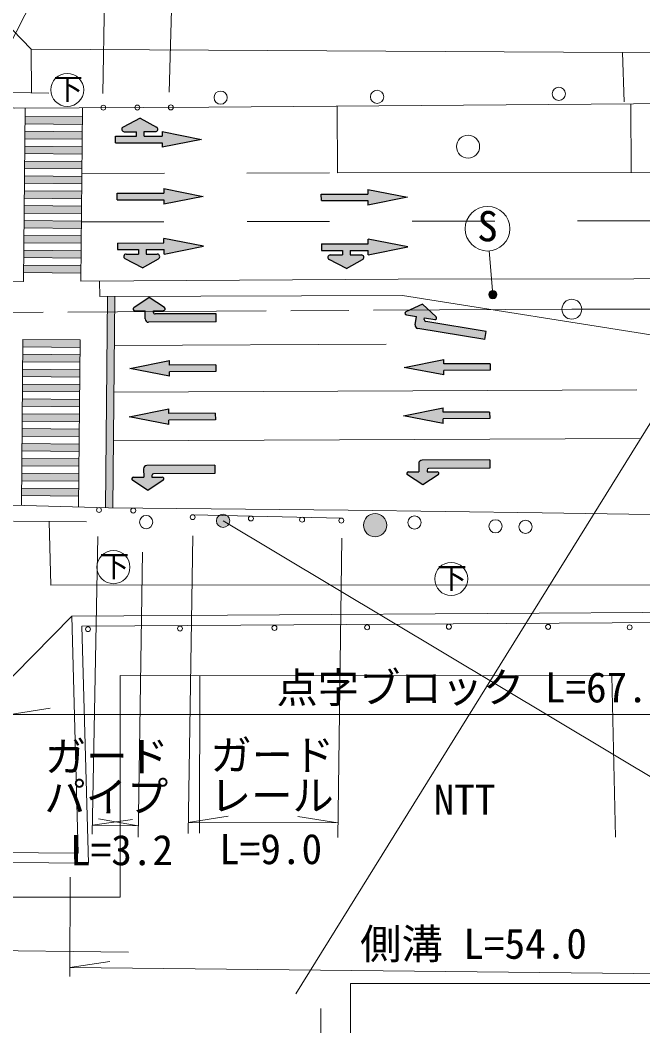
# Model space of a CAD drawing. Units: millimetres at full size, sheet at 1:1000; details may follow other scales. Extents: x 40000 to 680000, y 20000 to 380000.
# Drawn here: x 167105 to 204806, y 240866 to 301750 of the extents above; entities that cross this region are included whole.
import ezdxf
from ezdxf.enums import TextEntityAlignment as Align

# ---------------------------------------------------------------- set-up
doc = ezdxf.new("R2010")
doc.units = ezdxf.units.MM
doc.header["$LTSCALE"] = 1000
doc.linetypes.add('CHAIN', pattern=[18.5, 12, -1.5, 3.5, -1.5])
for name, color, linetype, lineweight in [('M-BGD', 7, 'Continuous', 13), ('M-BGD-EXST', 7, 'Continuous', 13), ('M-BMK', 2, 'CHAIN', 13), ('M-BMK-SRVR', 3, 'Continuous', 13), ('M-STR-HTXT', 7, 'Continuous', 13), ('M-STR-STR3', 7, 'Continuous', 25), ('M-STR-STRC', 7, 'Continuous', 13), ('M-STR-STRD', 8, 'Continuous', 13)]:
    doc.layers.add(name, color=color, linetype=linetype, lineweight=lineweight)
doc.layers.add('M-BMK-HTXT', color=7, linetype='Continuous')
doc.styles.add('ＭＳ ゴシック', font='')
doc.styles.get('ＭＳ ゴシック').set_extended_font_data('MS Gothic')

msp = doc.modelspace()

# ---------------------------------------------------------------- hatches: boundary and pattern name
at = {"layer": 'M-BGD'}
msp.add_hatch(color=256, dxfattribs=at).paths.add_polyline_path([(189231, 271471, 1), (187961, 270881, 1)])
at = {"layer": 'M-BGD-EXST'}
msp.add_hatch(color=256, dxfattribs=at).paths.add_polyline_path([(195949, 285242, 1), (195495, 285032, 1)])
at = {"layer": 'M-STR-STR3'}
for points in [[(174150, 294996), (174151, 294721), (172886, 294719), (172886, 294321), (175697, 294326), (175698, 294051), (178094, 294529), (175696, 294999), (175697, 294724), (174617, 294722), (174617, 294997), (175287, 294998, 0.77336), (175359, 295279), (174382, 295821), (173337, 295278, 0.78564), (173407, 294995)], [(174270, 287585), (173527, 287584, 0.78564), (173458, 287301), (174505, 286761), (175480, 287306, 0.77336), (175407, 287587), (174737, 287586), (174736, 287861), (175816, 287863), (175816, 287588), (178213, 288066), (175815, 288536), (175815, 288261), (173004, 288256), (173005, 287858), (174270, 287860)], [(186625, 287535), (185881, 287534, 0.78564), (185813, 287251), (186860, 286711), (187835, 287256, 0.77336), (187762, 287537), (187092, 287536), (187091, 287811), (188171, 287813), (188171, 287538), (190567, 288016), (188169, 288486), (188170, 288211), (185359, 288206), (185359, 287808), (186624, 287810)], [(175174, 284160), (175793, 284163, 0.74206), (175848, 284347), (174920, 284959), (173998, 284338, 0.74206), (174054, 284155), (174674, 284158), (174676, 283658, 0.41388), (174877, 283459), (178983, 283478), (178981, 283978), (175275, 283961, -0.41421), (175174, 284060)], [(191591, 283719), (192203, 283619, 0.74206), (192287, 283791), (191474, 284549), (190461, 284090, 0.74206), (190486, 283900), (191098, 283800), (191017, 283306, 0.41388), (191182, 283077), (195234, 282412), (195315, 282906), (191658, 283505, -0.41421), (191575, 283620)], [(174586, 274083), (173966, 274080, 0.74206), (173912, 273896), (174840, 273284), (175762, 273905, 0.74206), (175706, 274088), (175086, 274085), (175086, 274185, -0.41421), (175185, 274285), (178891, 274302), (178889, 274802), (174783, 274784, 0.41388), (174584, 274583)], [(191239, 274408), (190619, 274405, 0.74206), (190565, 274221), (191493, 273609), (192415, 274230, 0.74206), (192359, 274413), (191739, 274410), (191738, 274510, -0.41421), (191838, 274610), (195544, 274627), (195542, 275127), (191436, 275109, 0.41388), (191237, 274908)]]:
    msp.add_hatch(color=256, dxfattribs=at).paths.add_polyline_path(points)
at = {"layer": 'M-STR-STRC'}
for points in [[(167404, 295919), (167400, 295469), (170863, 295437), (170867, 295887)], [(167396, 295019), (167392, 294569), (170855, 294537), (170859, 294987)], [(167387, 294120), (167383, 293670), (170847, 293637), (170851, 294087)], [(167379, 293220), (167375, 292770), (170838, 292737), (170842, 293187)], [(167371, 292320), (167366, 291870), (170830, 291837), (170834, 292287)], [(167362, 291420), (167358, 290970), (170822, 290937), (170826, 291387)], [(175796, 291272), (172985, 291267), (172986, 290870), (175797, 290875), (175797, 290600), (178194, 291078), (175796, 291547)], [(188151, 291222), (185340, 291217), (185341, 290820), (188152, 290825), (188152, 290549), (190549, 291027), (188151, 291497)], [(167354, 290520), (167350, 290070), (170813, 290038), (170817, 290488)], [(167346, 289620), (167341, 289170), (170805, 289138), (170809, 289588)], [(167337, 288720), (167333, 288270), (170796, 288238), (170801, 288688)], [(167329, 287820), (167325, 287370), (170788, 287338), (170792, 287788)], [(167320, 286920), (167316, 286470), (170780, 286438), (170784, 286888)], [(172840, 285025), (172390, 285024), (172271, 272233), (172459, 272228), (172721, 272225)], [(167279, 282420), (167275, 281970), (170738, 281938), (170742, 282388)], [(167270, 281520), (167266, 281070), (170730, 281038), (170734, 281488)], [(176143, 280467), (178955, 280479), (178953, 280877), (176142, 280864), (176140, 281139), (173745, 280655), (176145, 280192)], [(192750, 280542), (195561, 280554), (195559, 280952), (192748, 280939), (192747, 281214), (190352, 280730), (192751, 280267)], [(167262, 280620), (167258, 280170), (170721, 280138), (170725, 280588)], [(167254, 279720), (167249, 279270), (170713, 279238), (170717, 279688)], [(167245, 278820), (167241, 278370), (170705, 278338), (170709, 278788)], [(192719, 277614), (195531, 277627), (195529, 278024), (192718, 278011), (192716, 278286), (190321, 277802), (192721, 277339)], [(167237, 277920), (167233, 277470), (170696, 277438), (170700, 277888)], [(176113, 277539), (178924, 277552), (178922, 277949), (176111, 277937), (176110, 278212), (173715, 277727), (176114, 277264)], [(167229, 277020), (167224, 276570), (170688, 276538), (170692, 276988)], [(167220, 276120), (167216, 275670), (170680, 275638), (170684, 276088)], [(167212, 275220), (167208, 274770), (170671, 274738), (170675, 275188)], [(167204, 274320), (167199, 273870), (170663, 273838), (170667, 274288)], [(170654, 272938), (170659, 273388), (167195, 273420), (167191, 272970)], [(179755, 271606, 1), (179030, 271269, 1)]]:
    msp.add_hatch(color=256, dxfattribs=at).paths.add_polyline_path(points)

# ---------------------------------------------------------------- linework, layer by layer
at = {"layer": 'M-BGD'}
for p, q in [((167790, 297354), (167771, 299985)), ((203678, 296809), (203579, 299786)), ((166634, 297374), (168840, 297336)), ((171924, 285022), (171919, 285950)), ((177556, 271810), (186554, 271602)), ((166710, 271411), (171118, 271377)), ((170846, 265065), (221305, 265391)), ((177978, 262076), (177959, 252532))]:
    msp.add_line(p, q, dxfattribs=at)
for points in [[(146099, 318262), (150367, 318040), (167771, 299985), (203579, 299786), (219888, 299730), (224744, 299716)], [(162019, 303255), (163231, 301198), (164085, 299225), (164699, 297740), (165627, 296815), (166735, 296428), (178528, 296474), (204230, 296677), (221361, 296725), (223644, 297494), (225553, 298785), (226590, 300636), (227319, 304434)], [(170775, 285943), (189992, 286063), (218532, 286107)], [(171924, 285022), (190254, 285072), (206047, 282576), (218565, 282463)], [(164451, 272450), (172459, 272228), (186973, 272077), (198715, 271932), (213164, 271699), (221531, 271532), (222729, 270963), (223622, 270231), (224583, 269156), (225338, 267604), (225668, 264853), (225687, 262178), (225683, 261678), (225810, 247371)], [(225020, 265547), (219743, 267562), (168973, 267551), (168855, 271394)], [(156643, 228462), (156239, 251446), (170229, 265661), (220528, 265986), (225166, 262437), (225276, 248875)], [(156239, 251446), (170624, 251312), (170229, 265661)], [(156850, 250841), (171241, 250707), (170846, 265065)], [(173661, 245323), (163622, 245452), (163626, 248665), (173152, 248653), (173168, 262082), (202923, 262046), (203152, 252289)]]:
    msp.add_lwpolyline(points, dxfattribs=at)
for centre, radius in [((179243, 297056), 400), ((188715, 297107), 400), ((199722, 297289), 400), ((172144, 296449), 150), ((174203, 296457), 150), ((176230, 296465), 150), ((194223, 294089), 700), ((171881, 272094), 150), ((173955, 272062), 150), ((174735, 271363), 400), ((177552, 271660), 150), ((181078, 271579), 150), ((184174, 271507), 150), ((186551, 271452), 150), ((188596, 271176), 700), ((190981, 271337), 400), ((195881, 271107), 400), ((197700, 271075), 400), ((171215, 264881), 150), ((176786, 264917), 150), ((182501, 264956), 150), ((188112, 264990), 150), ((193063, 265027), 150), ((199070, 265019), 150), ((204003, 264993), 150)]:
    msp.add_circle(centre, radius, dxfattribs=at)
at = {"layer": 'M-BGD-EXST'}
for p, q in [((165797, 298967), (168039, 303324)), ((195722, 285137), (195509, 287773))]:
    msp.add_line(p, q, dxfattribs=at)
for centre, radius in [((169961, 297522), 1000), ((195400, 289119), 1350), ((195722, 285137), 250), ((172757, 268635), 1000), ((193204, 267919), 1000)]:
    msp.add_circle(centre, radius, dxfattribs=at)
at = {"layer": 'M-BMK'}
msp.add_lwpolyline([(401492, 284088), (300749, 284263), (200503, 284249), (131604, 283868), (131435, 265948), (131567, 251110)], dxfattribs=at)
at = {"layer": 'M-BMK-SRVR'}
msp.add_circle((200503, 284249), 600, dxfattribs=at)
at = {"layer": 'M-STR-HTXT'}
for p, q in [((172117, 297310), (172418, 314362)), ((176126, 297394), (176607, 314259)), ((171476, 252465), (171800, 270495)), ((177566, 270527), (177273, 252521)), ((186577, 270381), (186335, 252276)), ((174515, 269540), (174251, 252296)), ((166505, 259719), (168930, 260103)), ((224936, 259714), (166505, 259719)), ((171486, 253018), (173917, 253358)), ((174261, 252968), (171843, 253395)), ((177284, 253176), (179709, 253555)), ((186347, 253158), (183923, 253547)), ((174261, 252968), (171486, 253018)), ((186347, 253158), (177284, 253176)), ((170127, 249861), (170112, 243865)), ((170113, 244409), (172542, 244766)), ((225590, 243795), (170113, 244409))]:
    msp.add_line(p, q, dxfattribs=at)
at = {"layer": 'M-STR-STR3'}
for p, q in [((174382, 295821), (173337, 295278)), ((174382, 295821), (175359, 295279)), ((172886, 294719), (174151, 294721)), ((172886, 294321), (172886, 294719)), ((173407, 294995), (174150, 294996)), ((174151, 294721), (174150, 294996)), ((174617, 294997), (175287, 294998)), ((174617, 294722), (174617, 294997)), ((174617, 294722), (175697, 294724)), ((175696, 294999), (175697, 294724)), ((175696, 294999), (178094, 294529)), ((172886, 294321), (175697, 294326)), ((175697, 294326), (175698, 294051)), ((178094, 294529), (175698, 294051)), ((173004, 288256), (175815, 288261)), ((173004, 288256), (173005, 287858)), ((178213, 288066), (175815, 288536)), ((175815, 288261), (175815, 288536)), ((175816, 287588), (178213, 288066)), ((185359, 288206), (188170, 288211)), ((185359, 288206), (185359, 287808)), ((190567, 288016), (188169, 288486)), ((188170, 288211), (188169, 288486)), ((188171, 287538), (190567, 288016)), ((173005, 287858), (174270, 287860)), ((173527, 287584), (174270, 287585)), ((174270, 287860), (174270, 287585)), ((174736, 287861), (175816, 287863)), ((174736, 287861), (174737, 287586)), ((174737, 287586), (175407, 287587)), ((175816, 287588), (175816, 287863)), ((185359, 287808), (186624, 287810)), ((185881, 287534), (186625, 287535)), ((186624, 287810), (186625, 287535)), ((187091, 287811), (188171, 287813)), ((187091, 287811), (187092, 287536)), ((187092, 287536), (187762, 287537)), ((188171, 287538), (188171, 287813)), ((174505, 286761), (173458, 287301)), ((174505, 286761), (175480, 287306)), ((186860, 286711), (185813, 287251)), ((186860, 286711), (187835, 287256)), ((174920, 284959), (173998, 284338)), ((175848, 284347), (174920, 284959)), ((191474, 284549), (190461, 284090)), ((192287, 283791), (191474, 284549)), ((174054, 284155), (174674, 284158)), ((174676, 283658), (174674, 284158)), ((175174, 284160), (175793, 284163)), ((175174, 284060), (175174, 284160)), ((178981, 283978), (175275, 283961)), ((178983, 283478), (178981, 283978)), ((190486, 283900), (191098, 283800)), ((191017, 283306), (191098, 283800)), ((178983, 283478), (174877, 283459)), ((191575, 283620), (191591, 283719)), ((191591, 283719), (192203, 283619)), ((195315, 282906), (191658, 283505)), ((195234, 282412), (191182, 283077)), ((195234, 282412), (195315, 282906)), ((178889, 274802), (174783, 274784)), ((178889, 274802), (178891, 274302)), ((191237, 274908), (191239, 274408)), ((195542, 275127), (191436, 275109)), ((195544, 274627), (191838, 274610)), ((195542, 275127), (195544, 274627)), ((173966, 274080), (174586, 274083)), ((174584, 274583), (174586, 274083)), ((175086, 274185), (175086, 274085)), ((175086, 274085), (175706, 274088)), ((178891, 274302), (175185, 274285)), ((191493, 273609), (190565, 274221)), ((190619, 274405), (191239, 274408)), ((192415, 274230), (191493, 273609)), ((191738, 274510), (191739, 274410)), ((191739, 274410), (192359, 274413)), ((174840, 273284), (173912, 273896)), ((175762, 273905), (174840, 273284))]:
    msp.add_line(p, q, dxfattribs=at)
for centre, radius, start, end in [((173406, 295145), 150, 117.48194, 270.10059), ((175287, 295148), 150, 270.10059, 60.96876), ((173527, 287434), 150, 90.10059, 242.71924), ((175407, 287437), 150, 299.23242, 90.10059), ((185882, 287384), 150, 90.10059, 242.71924), ((187762, 287387), 150, 299.23242, 90.10059), ((174053, 284255), 100, 123.9482, 270.25813), ((175793, 284263), 100, 270.25813, 56.56807), ((175274, 284061), 100, 180.25813, 270.25813), ((190503, 283999), 100, 114.3747, 260.68464), ((192219, 283717), 100, 260.68464, 46.99457), ((174876, 283659), 200, 180.32248, 270.25813), ((191214, 283274), 200, 170.74899, 260.68464), ((191674, 283604), 100, 170.68464, 260.68464), ((174784, 274584), 200, 90.25813, 180.19379), ((191437, 274909), 200, 90.25813, 180.19379), ((191838, 274510), 100, 90.25813, 180.25813), ((173967, 273980), 100, 90.25813, 236.56807), ((175186, 274185), 100, 90.25813, 180.25813), ((175706, 273988), 100, 303.9482, 90.25813), ((190620, 274305), 100, 90.25813, 236.56807), ((192359, 274313), 100, 303.9482, 90.25813)]:
    msp.add_arc(centre, radius, start, end, dxfattribs=at)
at = {"layer": 'M-STR-STRC'}
for p, q in [((186309, 292496), (186302, 296535)), ((204094, 292527), (204086, 296676)), ((167311, 285921), (167409, 296431)), ((170867, 295887), (167404, 295919)), ((170775, 285943), (170873, 296444)), ((170863, 295437), (167400, 295469)), ((170859, 294987), (167396, 295019)), ((170851, 294087), (167387, 294120)), ((170855, 294537), (167392, 294569)), ((170847, 293637), (167383, 293670)), ((170842, 293187), (167379, 293220)), ((170834, 292287), (167371, 292320)), ((170838, 292737), (167375, 292770)), ((170836, 292469), (175836, 292478)), ((180836, 292487), (185836, 292495)), ((186309, 292496), (205836, 292530)), ((170830, 291837), (167366, 291870)), ((170826, 291387), (167362, 291420)), ((170817, 290488), (167354, 290520)), ((170822, 290937), (167358, 290970)), ((170813, 290038), (167350, 290070)), ((170809, 289588), (167346, 289620)), ((170809, 289538), (175809, 289547)), ((180841, 289556), (185841, 289565)), ((190841, 289573), (195841, 289582)), ((200841, 289591), (205841, 289600)), ((170801, 288688), (167337, 288720)), ((170805, 289138), (167341, 289170)), ((170796, 288238), (167333, 288270)), ((170792, 287788), (167329, 287820)), ((170784, 286888), (167320, 286920)), ((170788, 287338), (167325, 287370)), ((170780, 286438), (167316, 286470)), ((172271, 272233), (172390, 285024)), ((172721, 272225), (172840, 285025)), ((183800, 242815), (209255, 283805)), ((167185, 272374), (167279, 282420)), ((170738, 281938), (167275, 281970)), ((170742, 282388), (167279, 282420)), ((170648, 272278), (170742, 282388)), ((189273, 282124), (172812, 282050)), ((170734, 281488), (167270, 281520)), ((170730, 281038), (167266, 281070)), ((170721, 280138), (167258, 280170)), ((170725, 280588), (167262, 280620)), ((170717, 279688), (167254, 279720)), ((170713, 279238), (167249, 279270)), ((204436, 279374), (172786, 279231)), ((170705, 278338), (167241, 278370)), ((170709, 278788), (167245, 278820)), ((170700, 277888), (167237, 277920)), ((170696, 277438), (167233, 277470)), ((170688, 276538), (167224, 276570)), ((170692, 276988), (167229, 277020)), ((204653, 276416), (172759, 276272)), ((170684, 276088), (167220, 276120)), ((170675, 275188), (167212, 275220)), ((170680, 275638), (167216, 275670)), ((170671, 274738), (167208, 274770)), ((170667, 274288), (167204, 274320)), ((170659, 273388), (167195, 273420)), ((170663, 273838), (167199, 273870)), ((170654, 272938), (167191, 272970)), ((236789, 237059), (179392, 271438)), ((187105, 227937), (187105, 243437)), ((187105, 243437), (208605, 243437)), ((185305, 241910), (185305, 227410))]:
    msp.add_line(p, q, dxfattribs=at)
at = {"layer": 'M-STR-STRC', "lineweight": 25}
for p, q in [((172985, 291267), (175796, 291272)), ((172986, 290870), (172985, 291267)), ((175796, 291547), (178194, 291078)), ((175796, 291547), (175796, 291272)), ((178194, 291078), (175797, 290600)), ((185340, 291217), (188151, 291222)), ((185341, 290820), (185340, 291217)), ((188151, 291497), (190549, 291027)), ((188151, 291497), (188151, 291222)), ((190549, 291027), (188152, 290549)), ((172986, 290870), (175797, 290875)), ((175797, 290875), (175797, 290600)), ((185341, 290820), (188152, 290825)), ((188152, 290825), (188152, 290549)), ((173745, 280655), (176140, 281139)), ((176142, 280864), (176140, 281139)), ((178953, 280877), (176142, 280864)), ((178953, 280877), (178955, 280479)), ((190352, 280730), (192747, 281214)), ((192751, 280267), (190352, 280730)), ((192748, 280939), (192747, 281214)), ((195559, 280952), (192748, 280939)), ((195559, 280952), (195561, 280554)), ((176145, 280192), (173745, 280655)), ((178955, 280479), (176143, 280467)), ((176145, 280192), (176143, 280467)), ((195561, 280554), (192750, 280542)), ((192751, 280267), (192750, 280542)), ((190321, 277802), (192716, 278286)), ((192718, 278011), (192716, 278286)), ((173715, 277727), (176110, 278212)), ((176114, 277264), (173715, 277727)), ((176111, 277937), (176110, 278212)), ((178922, 277949), (176111, 277937)), ((178922, 277949), (178924, 277552)), ((192721, 277339), (190321, 277802)), ((195529, 278024), (192718, 278011)), ((195529, 278024), (195531, 277627)), ((178924, 277552), (176113, 277539)), ((176114, 277264), (176113, 277539)), ((195531, 277627), (192719, 277614)), ((192721, 277339), (192719, 277614))]:
    msp.add_line(p, q, dxfattribs=at)
at = {"layer": 'M-STR-STRC'}
msp.add_circle((179392, 271438), 400, dxfattribs=at)
at = {"layer": 'M-STR-STRD'}
msp.add_line((163701, 285899), (167311, 285921), dxfattribs=at)

# ---------------------------------------------------------------- texts
at = {"layer": 'M-BGD-EXST', "style": 'ＭＳ ゴシック'}
for p in [(169109, 296535), (171904, 267647), (192352, 266932)]:
    msp.add_text('下', height=1320, dxfattribs=at).set_placement(p, align=Align.BOTTOM_LEFT)
msp.add_text('S', height=1833, rotation=358.508, dxfattribs=at).set_placement((194745, 287826), align=Align.BOTTOM_LEFT)
at = {"layer": 'M-BMK-HTXT', "style": 'ＭＳ ゴシック'}
msp.add_text('NTT', height=1833, dxfattribs=at).set_placement((192143, 253093), align=Align.BOTTOM_LEFT)
at = {"layer": 'M-STR-HTXT', "style": 'ＭＳ ゴシック'}
for s, p in [('点字ブロック L=67.6', (182626, 259861)), ('ガード', (168606, 255709)), ('ガード', (178626, 255788)), ('パイプ', (168575, 253257)), ('レール', (178595, 253336)), ('L=3.2', (170132, 250037)), ('L=9.0', (179157, 250099)), ('側溝 L=54.0', (187692, 244358))]:
    msp.add_text(s, height=1833, rotation=0.107, dxfattribs=at).set_placement(p, align=Align.BOTTOM_LEFT)

doc.saveas('drawing.dxf')
